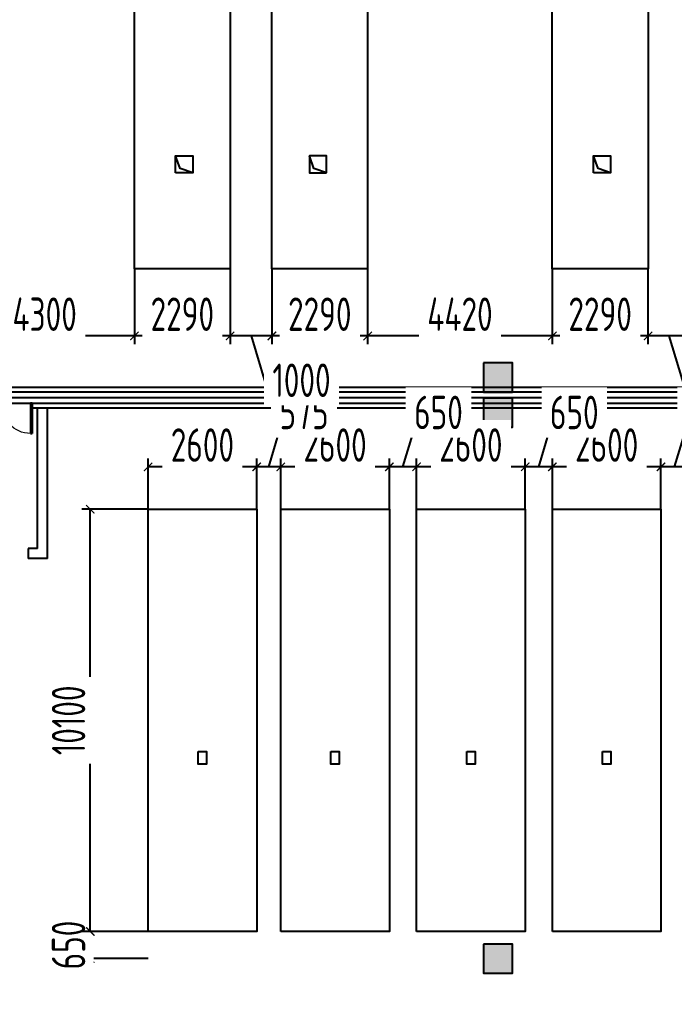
# Model space of a CAD drawing. Header units: inches. Extents: x -26985 to 86262, y -10753 to 149570.
# Drawn here: x 978 to 16657, y 53676 to 76951 of the extents above; entities that cross this region are included whole.
import ezdxf

# ---------------------------------------------------------------- set-up
doc = ezdxf.new("R2010")
doc.units = ezdxf.units.IN
doc.header["$MEASUREMENT"] = 0
for name, color, linetype in [('COLUMN', 6, 'Continuous'), ('WINDOW', 2, 'Continuous'), ('雨水管', 7, 'Continuous')]:
    doc.layers.add(name, color=color, linetype=linetype)
doc.styles.add('JY-GB', font='gbenor.shx', dxfattribs={"width": 0.8, "bigfont": 'gbcbig.shx'})
doc.dimstyles.new('JY-800', dxfattribs={"dimscale": 400, "dimtxt": 2, "dimasz": 0.5, "dimexe": 0.5, "dimexo": 0, "dimgap": 0.3, "dimtad": 1, "dimdec": 0, "dimtxsty": 'JY-GB', "dimblk": 'ARCHTICK', "dimcen": 2.5, "dimclrd": 86, "dimclre": 86, "dimclrt": 7, "dimadec": 0, "dimazin": 0, "dimtfac": 1, "dimtdec": 0, "dimtmove": 0, "dimatfit": 3, "dimfxl": 1, "dimtfill": 1, "dimlwd": 25, "dimlwe": 25, "dimarcsym": 0})

# ---------------------------------------------------------------- blocks, each defined once
blk = doc.blocks.new('柱左')
at = {"layer": '雨水管'}
h = blk.add_hatch(color=256, dxfattribs=at)
h.paths.add_polyline_path([(26191, -879), (26791, -879), (26791, -279), (26191, -279)])
h.paths.add_polyline_path([(26931, -279), (26931, -879), (27531, -879), (27531, -279)])
h.paths.add_polyline_path([(37351, -879), (37351, -279), (36751, -279), (36751, -879)])
h.paths.add_polyline_path([(47401, -279), (46701, -279), (46701, -879), (47401, -879)])
h.paths.add_polyline_path([(58701, -279), (58701, -879), (59401, -879), (59401, -279)])
h.paths.add_polyline_path([(68351, -279), (67751, -279), (67751, -879), (68351, -879)])
h.paths.add_polyline_path([(78041, -879), (78041, -279), (77441, -279), (77441, -879)])
h.paths.add_polyline_path([(81461, -279), (81061, -279), (81061, -879), (81461, -879)])
h.paths.add_polyline_path([(81601, -879), (82301, -879), (82301, -279), (81601, -279)])
h.paths.add_polyline_path([(94201, -879), (94901, -879), (94901, -279), (94201, -279)])
h.paths.add_polyline_path([(102801, -879), (102801, -279), (102301, -279), (102301, -879)])
h.paths.add_polyline_path([(110851, -879), (110851, -279), (110251, -279), (110251, -879)])
h.paths.add_polyline_path([(110251, -9749), (110851, -9749), (110851, -9049), (110251, -9049)])
h.paths.add_polyline_path([(102801, -9049), (102301, -9049), (102301, -9749), (102801, -9749)])
h.paths.add_polyline_path([(94901, -9749), (94901, -9049), (94201, -9049), (94201, -9749)])
h.paths.add_polyline_path([(81601, -9749), (82301, -9749), (82301, -9049), (81601, -9049)])
h.paths.add_polyline_path([(81461, -9049), (81061, -9049), (81061, -9749), (81461, -9749)])
h.paths.add_polyline_path([(77441, -9699), (78041, -9699), (78041, -9099), (77441, -9099)])
h.paths.add_polyline_path([(67751, -9749), (68351, -9749), (68351, -9049), (67751, -9049)])
h.paths.add_polyline_path([(58701, -9749), (59401, -9749), (59401, -9049), (58701, -9049)])
h.paths.add_polyline_path([(47401, -9749), (47401, -9049), (46701, -9049), (46701, -9749)])
h.paths.add_polyline_path([(37351, -9049), (36751, -9049), (36751, -9749), (37351, -9749)])
h.paths.add_polyline_path([(27531, -9049), (26931, -9049), (26931, -9749), (27531, -9749)])
h.paths.add_polyline_path([(26791, -9049), (26191, -9049), (26191, -9749), (26791, -9749)])
h.paths.add_polyline_path([(26191, -22749), (26791, -22749), (26791, -22049), (26191, -22049)])
h.paths.add_polyline_path([(26931, -22749), (27531, -22749), (27531, -22049), (26931, -22049)])
h.paths.add_polyline_path([(37351, -22049), (36751, -22049), (36751, -22749), (37351, -22749)])
h.paths.add_polyline_path([(47401, -22749), (47401, -22049), (46701, -22049), (46701, -22749)])
h.paths.add_polyline_path([(58701, -22749), (59401, -22749), (59401, -22049), (58701, -22049)])
h.paths.add_polyline_path([(67701, -22049), (67701, -22749), (68401, -22749), (68401, -22049)])
h.paths.add_polyline_path([(81461, -22749), (81461, -22049), (80761, -22049), (80761, -22749)])
h.paths.add_polyline_path([(82301, -22049), (81601, -22049), (81601, -22749), (82301, -22749)])
h.paths.add_polyline_path([(94901, -22049), (94201, -22049), (94201, -22749), (94901, -22749)])
h.paths.add_polyline_path([(102301, -22749), (102801, -22749), (102801, -22049), (102301, -22049)])
h.paths.add_polyline_path([(110851, -22749), (110851, -22049), (110251, -22049), (110251, -22749)])
h.paths.add_polyline_path([(110251, -32099), (110251, -32699), (110851, -32699), (110851, -32099)])
h.paths.add_polyline_path([(102301, -32099), (102301, -32699), (102801, -32699), (102801, -32099)])
h.paths.add_polyline_path([(94901, -32099), (94201, -32099), (94201, -32699), (94901, -32699)])
h.paths.add_polyline_path([(81601, -32699), (82301, -32699), (82301, -32099), (81601, -32099)])
h.paths.add_polyline_path([(80761, -32699), (81461, -32699), (81461, -32099), (80761, -32099)])
h.paths.add_polyline_path([(67701, -32699), (68401, -32699), (68401, -32099), (67701, -32099)])
h.paths.add_polyline_path([(58701, -32699), (59401, -32699), (59401, -32099), (58701, -32099)])
h.paths.add_polyline_path([(47401, -32699), (47401, -32099), (46701, -32099), (46701, -32699)])
h.paths.add_polyline_path([(37351, -32099), (36751, -32099), (36751, -32699), (37351, -32699)])
h.paths.add_polyline_path([(26931, -32699), (27531, -32699), (27531, -32099), (26931, -32099)])
h.paths.add_polyline_path([(26791, -32199), (26191, -32199), (26191, -32599), (26791, -32599)])
h.paths.add_polyline_path([(26191, -37699), (26791, -37699), (26791, -37099), (26191, -37099)])
at = {"layer": 'COLUMN'}
for points in [[(68401, -22049), (67701, -22049), (67701, -22749), (68401, -22749)], [(81461, -22049), (80761, -22049), (80761, -22749), (81461, -22749)], [(82301, -22049), (81601, -22049), (81601, -22749), (82301, -22749)]]:
    blk.add_lwpolyline(points, close=True, dxfattribs=at)
blk = doc.blocks.new('$DorLib2D$00000002')
for p, q in [((-0.5, 0), (-0.5, 0.4875)), ((-0.475, 0.4875), (-0.5, 0.4875)), ((-0.475, 0), (-0.475, 0.4875)), ((0.475, 0), (0.475, 0.4875)), ((0.475, 0.4875), (0.5, 0.4875)), ((0.5, 0), (0.5, 0.4875)), ((-0.5, 0), (-0.475, 0)), ((0.5, 0), (0.475, 0))]:
    blk.add_line(p, q)
at = {"lineweight": 13}
for centre, start, end in [((-0.4875, 0), 0, 88.53072), ((0.4875, 0), 91.46928, 180)]:
    blk.add_arc(centre, 0.4875, start, end, dxfattribs=at)
blk = doc.blocks.new('_ArchTick')
at = {"color": 0, "linetype": 'ByBlock', "const_width": 0.15}
blk.add_lwpolyline([(-0.5, -0.5), (0.5, 0.5)], dxfattribs=at)
blk = doc.blocks.new('*D110')
at = {"color": 86, "linetype": 'Continuous', "lineweight": 25, "transparency": 16777216}
for p, q in [((16657, 66251), (16891, 67031)), ((16891, 67031), (18123, 67031)), ((16332, 65237), (16332, 66451)), ((16982, 65237), (16982, 66451)), ((16982, 66251), (16332, 66251))]:
    blk.add_line(p, q, dxfattribs=at)
at = {"layer": 'Defpoints', "color": 0, "linetype": 'Continuous', "transparency": 16777216}
for p in [(16332, 66251), (16332, 65237), (16982, 65237)]:
    blk.add_point(p, dxfattribs=at)
at = {"color": 86, "linetype": 'Continuous', "lineweight": 25, "transparency": 16777216, "xscale": 200, "yscale": 200, "zscale": 200, "rotation": 180}
blk.add_blockref('_ArchTick', (16332, 66251), dxfattribs=at)
at = {"color": 86, "linetype": 'Continuous', "lineweight": 25, "transparency": 16777216, "xscale": 200, "yscale": 200, "zscale": 200}
blk.add_blockref('_ArchTick', (16982, 66251), dxfattribs=at)
at = {"color": 7, "linetype": 'Continuous', "lineweight": -3, "transparency": 16777216, "insert": (17507, 67551), "char_height": 800, "attachment_point": 5, "style": 'JY-GB', "bg_fill": 3, "box_fill_scale": 1.25, "bg_fill_color": 256, "bg_fill_true_color": 13158600, "bg_fill_transparency": 0}
blk.add_mtext('650', dxfattribs=at)
blk = doc.blocks.new('*D111')
at = {"color": 86, "linetype": 'Continuous', "lineweight": 25, "transparency": 16777216}
for p, q in [((13732, 65237), (13732, 66451)), ((16332, 65237), (16332, 66451)), ((16332, 66251), (13732, 66251))]:
    blk.add_line(p, q, dxfattribs=at)
at = {"layer": 'Defpoints', "color": 0, "linetype": 'Continuous', "transparency": 16777216}
for p in [(13732, 66251), (13732, 65237), (16332, 65237)]:
    blk.add_point(p, dxfattribs=at)
at = {"color": 86, "linetype": 'Continuous', "lineweight": 25, "transparency": 16777216, "xscale": 200, "yscale": 200, "zscale": 200, "rotation": 180}
blk.add_blockref('_ArchTick', (13732, 66251), dxfattribs=at)
at = {"color": 86, "linetype": 'Continuous', "lineweight": 25, "transparency": 16777216, "xscale": 200, "yscale": 200, "zscale": 200}
blk.add_blockref('_ArchTick', (16332, 66251), dxfattribs=at)
at = {"color": 7, "linetype": 'Continuous', "lineweight": -3, "transparency": 16777216, "insert": (15032, 66771), "char_height": 800, "attachment_point": 5, "style": 'JY-GB', "bg_fill": 3, "box_fill_scale": 1.25, "bg_fill_color": 256, "bg_fill_true_color": 13158600, "bg_fill_transparency": 0}
blk.add_mtext('2600', dxfattribs=at)
blk = doc.blocks.new('*D112')
at = {"color": 86, "linetype": 'Continuous', "lineweight": 25, "transparency": 16777216}
for p, q in [((13407, 66251), (13641, 67031)), ((13641, 67031), (14873, 67031)), ((13082, 65237), (13082, 66451)), ((13732, 65237), (13732, 66451)), ((13732, 66251), (13082, 66251))]:
    blk.add_line(p, q, dxfattribs=at)
at = {"layer": 'Defpoints', "color": 0, "linetype": 'Continuous', "transparency": 16777216}
for p in [(13082, 66251), (13082, 65237), (13732, 65237)]:
    blk.add_point(p, dxfattribs=at)
at = {"color": 86, "linetype": 'Continuous', "lineweight": 25, "transparency": 16777216, "xscale": 200, "yscale": 200, "zscale": 200, "rotation": 180}
blk.add_blockref('_ArchTick', (13082, 66251), dxfattribs=at)
at = {"color": 86, "linetype": 'Continuous', "lineweight": 25, "transparency": 16777216, "xscale": 200, "yscale": 200, "zscale": 200}
blk.add_blockref('_ArchTick', (13732, 66251), dxfattribs=at)
at = {"color": 7, "linetype": 'Continuous', "lineweight": -3, "transparency": 16777216, "insert": (14257, 67551), "char_height": 800, "attachment_point": 5, "style": 'JY-GB', "bg_fill": 3, "box_fill_scale": 1.25, "bg_fill_color": 256, "bg_fill_true_color": 13158600, "bg_fill_transparency": 0}
blk.add_mtext('650', dxfattribs=at)
blk = doc.blocks.new('*D113')
at = {"color": 86, "linetype": 'Continuous', "lineweight": 25, "transparency": 16777216}
for p, q in [((10482, 65237), (10482, 66451)), ((13082, 65237), (13082, 66451)), ((13082, 66251), (10482, 66251))]:
    blk.add_line(p, q, dxfattribs=at)
at = {"layer": 'Defpoints', "color": 0, "linetype": 'Continuous', "transparency": 16777216}
for p in [(10482, 66251), (10482, 65237), (13082, 65237)]:
    blk.add_point(p, dxfattribs=at)
at = {"color": 86, "linetype": 'Continuous', "lineweight": 25, "transparency": 16777216, "xscale": 200, "yscale": 200, "zscale": 200, "rotation": 180}
blk.add_blockref('_ArchTick', (10482, 66251), dxfattribs=at)
at = {"color": 86, "linetype": 'Continuous', "lineweight": 25, "transparency": 16777216, "xscale": 200, "yscale": 200, "zscale": 200}
blk.add_blockref('_ArchTick', (13082, 66251), dxfattribs=at)
at = {"color": 7, "linetype": 'Continuous', "lineweight": -3, "transparency": 16777216, "insert": (11782, 66771), "char_height": 800, "attachment_point": 5, "style": 'JY-GB', "bg_fill": 3, "box_fill_scale": 1.25, "bg_fill_color": 256, "bg_fill_true_color": 13158600, "bg_fill_transparency": 0}
blk.add_mtext('2600', dxfattribs=at)
blk = doc.blocks.new('*D114')
at = {"color": 86, "linetype": 'Continuous', "lineweight": 25, "transparency": 16777216}
for p, q in [((10157, 66251), (10391, 67031)), ((10391, 67031), (11623, 67031)), ((9832, 65237), (9832, 66451)), ((10482, 65237), (10482, 66451)), ((10482, 66251), (9832, 66251))]:
    blk.add_line(p, q, dxfattribs=at)
at = {"layer": 'Defpoints', "color": 0, "linetype": 'Continuous', "transparency": 16777216}
for p in [(9832, 66251), (9832, 65237), (10482, 65237)]:
    blk.add_point(p, dxfattribs=at)
at = {"color": 86, "linetype": 'Continuous', "lineweight": 25, "transparency": 16777216, "xscale": 200, "yscale": 200, "zscale": 200, "rotation": 180}
blk.add_blockref('_ArchTick', (9832, 66251), dxfattribs=at)
at = {"color": 86, "linetype": 'Continuous', "lineweight": 25, "transparency": 16777216, "xscale": 200, "yscale": 200, "zscale": 200}
blk.add_blockref('_ArchTick', (10482, 66251), dxfattribs=at)
at = {"color": 7, "linetype": 'Continuous', "lineweight": -3, "transparency": 16777216, "insert": (11007, 67551), "char_height": 800, "attachment_point": 5, "style": 'JY-GB', "bg_fill": 3, "box_fill_scale": 1.25, "bg_fill_color": 256, "bg_fill_true_color": 13158600, "bg_fill_transparency": 0}
blk.add_mtext('650', dxfattribs=at)
blk = doc.blocks.new('*D115')
at = {"color": 86, "linetype": 'Continuous', "lineweight": 25, "transparency": 16777216}
for p, q in [((7232, 65237), (7232, 66451)), ((9832, 65237), (9832, 66451)), ((9832, 66251), (7232, 66251))]:
    blk.add_line(p, q, dxfattribs=at)
at = {"layer": 'Defpoints', "color": 0, "linetype": 'Continuous', "transparency": 16777216}
for p in [(7232, 66251), (7232, 65237), (9832, 65237)]:
    blk.add_point(p, dxfattribs=at)
at = {"color": 86, "linetype": 'Continuous', "lineweight": 25, "transparency": 16777216, "xscale": 200, "yscale": 200, "zscale": 200, "rotation": 180}
blk.add_blockref('_ArchTick', (7232, 66251), dxfattribs=at)
at = {"color": 86, "linetype": 'Continuous', "lineweight": 25, "transparency": 16777216, "xscale": 200, "yscale": 200, "zscale": 200}
blk.add_blockref('_ArchTick', (9832, 66251), dxfattribs=at)
at = {"color": 7, "linetype": 'Continuous', "lineweight": -3, "transparency": 16777216, "insert": (8532, 66771), "char_height": 800, "attachment_point": 5, "style": 'JY-GB', "bg_fill": 3, "box_fill_scale": 1.25, "bg_fill_color": 256, "bg_fill_true_color": 13158600, "bg_fill_transparency": 0}
blk.add_mtext('2600', dxfattribs=at)
blk = doc.blocks.new('*D116')
at = {"color": 86, "linetype": 'Continuous', "lineweight": 25, "transparency": 16777216}
for p, q in [((6944, 66251), (7178, 67031)), ((7178, 67031), (8400, 67031)), ((6657, 65237), (6657, 66451)), ((7232, 65237), (7232, 66451)), ((7232, 66251), (6657, 66251))]:
    blk.add_line(p, q, dxfattribs=at)
at = {"layer": 'Defpoints', "color": 0, "linetype": 'Continuous', "transparency": 16777216}
for p in [(6657, 66251), (6657, 65237), (7232, 65237)]:
    blk.add_point(p, dxfattribs=at)
at = {"color": 86, "linetype": 'Continuous', "lineweight": 25, "transparency": 16777216, "xscale": 200, "yscale": 200, "zscale": 200, "rotation": 180}
blk.add_blockref('_ArchTick', (6657, 66251), dxfattribs=at)
at = {"color": 86, "linetype": 'Continuous', "lineweight": 25, "transparency": 16777216, "xscale": 200, "yscale": 200, "zscale": 200}
blk.add_blockref('_ArchTick', (7232, 66251), dxfattribs=at)
at = {"color": 7, "linetype": 'Continuous', "lineweight": -3, "transparency": 16777216, "insert": (7789, 67551), "char_height": 800, "attachment_point": 5, "style": 'JY-GB', "bg_fill": 3, "box_fill_scale": 1.25, "bg_fill_color": 256, "bg_fill_true_color": 13158600, "bg_fill_transparency": 0}
blk.add_mtext('575', dxfattribs=at)
blk = doc.blocks.new('*D117')
at = {"color": 86, "linetype": 'Continuous', "lineweight": 25, "transparency": 16777216}
for p, q in [((4057, 65237), (4057, 66451)), ((6657, 65237), (6657, 66451)), ((6657, 66251), (4057, 66251))]:
    blk.add_line(p, q, dxfattribs=at)
at = {"layer": 'Defpoints', "color": 0, "linetype": 'Continuous', "transparency": 16777216}
for p in [(4057, 66251), (4057, 65237), (6657, 65237)]:
    blk.add_point(p, dxfattribs=at)
at = {"color": 86, "linetype": 'Continuous', "lineweight": 25, "transparency": 16777216, "xscale": 200, "yscale": 200, "zscale": 200, "rotation": 180}
blk.add_blockref('_ArchTick', (4057, 66251), dxfattribs=at)
at = {"color": 86, "linetype": 'Continuous', "lineweight": 25, "transparency": 16777216, "xscale": 200, "yscale": 200, "zscale": 200}
blk.add_blockref('_ArchTick', (6657, 66251), dxfattribs=at)
at = {"color": 7, "linetype": 'Continuous', "lineweight": -3, "transparency": 16777216, "insert": (5357, 66771), "char_height": 800, "attachment_point": 5, "style": 'JY-GB', "bg_fill": 3, "box_fill_scale": 1.25, "bg_fill_color": 256, "bg_fill_true_color": 13158600, "bg_fill_transparency": 0}
blk.add_mtext('2600', dxfattribs=at)
blk = doc.blocks.new('*D213')
at = {"color": 86, "linetype": 'Continuous', "lineweight": 25, "transparency": 16777216}
for p, q in [((4057, 55137), (2473, 55137)), ((2673, 55137), (2673, 54487)), ((4057, 54487), (2473, 54487))]:
    blk.add_line(p, q, dxfattribs=at)
at = {"layer": 'Defpoints', "color": 0, "linetype": 'Continuous', "transparency": 16777216}
for p in [(4057, 55137), (4057, 54487)]:
    blk.add_point(p, dxfattribs=at)
at = {"color": 86, "linetype": 'Continuous', "lineweight": 25, "transparency": 16777216, "xscale": 200, "yscale": 200, "zscale": 200}
for p, rotation in [((2673, 55137), 90), ((2673, 54487), 270)]:
    blk.add_blockref('_ArchTick', p, dxfattribs=dict(at, rotation=rotation))
at = {"color": 7, "linetype": 'Continuous', "lineweight": -3, "transparency": 16777216, "insert": (2153, 54812), "char_height": 800, "attachment_point": 5, "rotation": 90, "style": 'JY-GB', "bg_fill": 3, "box_fill_scale": 1.25, "bg_fill_color": 256, "bg_fill_true_color": 13158600, "bg_fill_transparency": 0}
blk.add_mtext('650', dxfattribs=at)
at = {"layer": 'Defpoints', "color": 0, "linetype": 'Continuous', "transparency": 16777216}
blk.add_point((2673, 54487), dxfattribs=at)
blk = doc.blocks.new('*D55')
at = {"color": 86, "linetype": 'Continuous', "lineweight": 25, "transparency": 16777216}
for p, q in [((4057, 65237), (2473, 65237)), ((2673, 55137), (2673, 65237)), ((4057, 55137), (2473, 55137))]:
    blk.add_line(p, q, dxfattribs=at)
at = {"layer": 'Defpoints', "color": 0, "linetype": 'Continuous', "transparency": 16777216}
for p in [(2673, 65237), (4057, 65237), (4057, 55137)]:
    blk.add_point(p, dxfattribs=at)
at = {"color": 86, "linetype": 'Continuous', "lineweight": 25, "transparency": 16777216, "xscale": 200, "yscale": 200, "zscale": 200}
for p, rotation in [((2673, 65237), 90), ((2673, 55137), 270)]:
    blk.add_blockref('_ArchTick', p, dxfattribs=dict(at, rotation=rotation))
at = {"color": 7, "linetype": 'Continuous', "lineweight": -3, "transparency": 16777216, "insert": (2153, 60187), "char_height": 800, "attachment_point": 5, "rotation": 90, "style": 'JY-GB', "bg_fill": 3, "box_fill_scale": 1.25, "bg_fill_color": 256, "bg_fill_true_color": 13158600, "bg_fill_transparency": 0}
blk.add_mtext('10100', dxfattribs=at)
blk = doc.blocks.new('*D239')
at = {"color": 86, "linetype": 'Continuous', "lineweight": 25, "transparency": 16777216}
for p, q in [((16021, 70987), (16021, 69181)), ((17021, 70987), (17021, 69181)), ((17021, 69381), (16021, 69381)), ((16521, 69381), (16995, 67801)), ((16995, 67801), (18463, 67801))]:
    blk.add_line(p, q, dxfattribs=at)
at = {"layer": 'Defpoints', "color": 0, "linetype": 'Continuous', "transparency": 16777216}
for p in [(16021, 70987), (17021, 70987), (16021, 69381)]:
    blk.add_point(p, dxfattribs=at)
at = {"color": 86, "linetype": 'Continuous', "lineweight": 25, "transparency": 16777216, "xscale": 200, "yscale": 200, "zscale": 200, "rotation": 180}
blk.add_blockref('_ArchTick', (16021, 69381), dxfattribs=at)
at = {"color": 86, "linetype": 'Continuous', "lineweight": 25, "transparency": 16777216, "xscale": 200, "yscale": 200, "zscale": 200}
blk.add_blockref('_ArchTick', (17021, 69381), dxfattribs=at)
at = {"color": 7, "linetype": 'Continuous', "lineweight": -3, "transparency": 16777216, "insert": (17729, 68321), "char_height": 800, "attachment_point": 5, "style": 'JY-GB', "bg_fill": 3, "box_fill_scale": 1.25, "bg_fill_color": 256, "bg_fill_true_color": 13158600, "bg_fill_transparency": 0}
blk.add_mtext('1000', dxfattribs=at)
blk = doc.blocks.new('*D240')
at = {"color": 86, "linetype": 'Continuous', "lineweight": 25, "transparency": 16777216}
for p, q in [((13731, 70987), (13731, 69181)), ((16021, 70987), (16021, 69181)), ((16021, 69381), (13731, 69381))]:
    blk.add_line(p, q, dxfattribs=at)
at = {"layer": 'Defpoints', "color": 0, "linetype": 'Continuous', "transparency": 16777216}
for p in [(13731, 70987), (16021, 70987), (13731, 69381)]:
    blk.add_point(p, dxfattribs=at)
at = {"color": 86, "linetype": 'Continuous', "lineweight": 25, "transparency": 16777216, "xscale": 200, "yscale": 200, "zscale": 200, "rotation": 180}
blk.add_blockref('_ArchTick', (13731, 69381), dxfattribs=at)
at = {"color": 86, "linetype": 'Continuous', "lineweight": 25, "transparency": 16777216, "xscale": 200, "yscale": 200, "zscale": 200}
blk.add_blockref('_ArchTick', (16021, 69381), dxfattribs=at)
at = {"color": 7, "linetype": 'Continuous', "lineweight": -3, "transparency": 16777216, "insert": (14876, 69901), "char_height": 800, "attachment_point": 5, "style": 'JY-GB', "bg_fill": 3, "box_fill_scale": 1.25, "bg_fill_color": 256, "bg_fill_true_color": 13158600, "bg_fill_transparency": 0}
blk.add_mtext('2290', dxfattribs=at)
blk = doc.blocks.new('*D241')
at = {"color": 86, "linetype": 'Continuous', "lineweight": 25, "transparency": 16777216}
for p, q in [((9311, 70987), (9311, 69181)), ((13731, 70987), (13731, 69181)), ((13731, 69381), (9311, 69381))]:
    blk.add_line(p, q, dxfattribs=at)
at = {"layer": 'Defpoints', "color": 0, "linetype": 'Continuous', "transparency": 16777216}
for p in [(9311, 70987), (13731, 70987), (9311, 69381)]:
    blk.add_point(p, dxfattribs=at)
at = {"color": 86, "linetype": 'Continuous', "lineweight": 25, "transparency": 16777216, "xscale": 200, "yscale": 200, "zscale": 200, "rotation": 180}
blk.add_blockref('_ArchTick', (9311, 69381), dxfattribs=at)
at = {"color": 86, "linetype": 'Continuous', "lineweight": 25, "transparency": 16777216, "xscale": 200, "yscale": 200, "zscale": 200}
blk.add_blockref('_ArchTick', (13731, 69381), dxfattribs=at)
at = {"color": 7, "linetype": 'Continuous', "lineweight": -3, "transparency": 16777216, "insert": (11521, 69901), "char_height": 800, "attachment_point": 5, "style": 'JY-GB', "bg_fill": 3, "box_fill_scale": 1.25, "bg_fill_color": 256, "bg_fill_true_color": 13158600, "bg_fill_transparency": 0}
blk.add_mtext('4420', dxfattribs=at)
blk = doc.blocks.new('*D242')
at = {"color": 86, "linetype": 'Continuous', "lineweight": 25, "transparency": 16777216}
for p, q in [((7021, 70987), (7021, 69181)), ((9311, 70987), (9311, 69181)), ((9311, 69381), (7021, 69381))]:
    blk.add_line(p, q, dxfattribs=at)
at = {"layer": 'Defpoints', "color": 0, "linetype": 'Continuous', "transparency": 16777216}
for p in [(7021, 70987), (9311, 70987), (7021, 69381)]:
    blk.add_point(p, dxfattribs=at)
at = {"color": 86, "linetype": 'Continuous', "lineweight": 25, "transparency": 16777216, "xscale": 200, "yscale": 200, "zscale": 200, "rotation": 180}
blk.add_blockref('_ArchTick', (7021, 69381), dxfattribs=at)
at = {"color": 86, "linetype": 'Continuous', "lineweight": 25, "transparency": 16777216, "xscale": 200, "yscale": 200, "zscale": 200}
blk.add_blockref('_ArchTick', (9311, 69381), dxfattribs=at)
at = {"color": 7, "linetype": 'Continuous', "lineweight": -3, "transparency": 16777216, "insert": (8166, 69901), "char_height": 800, "attachment_point": 5, "style": 'JY-GB', "bg_fill": 3, "box_fill_scale": 1.25, "bg_fill_color": 256, "bg_fill_true_color": 13158600, "bg_fill_transparency": 0}
blk.add_mtext('2290', dxfattribs=at)
blk = doc.blocks.new('*D243')
at = {"color": 86, "linetype": 'Continuous', "lineweight": 25, "transparency": 16777216}
for p, q in [((6021, 70987), (6021, 69181)), ((7021, 70987), (7021, 69181)), ((7021, 69381), (6021, 69381)), ((6521, 69381), (6995, 67801)), ((6995, 67801), (8463, 67801))]:
    blk.add_line(p, q, dxfattribs=at)
at = {"layer": 'Defpoints', "color": 0, "linetype": 'Continuous', "transparency": 16777216}
for p in [(6021, 70987), (7021, 70987), (6021, 69381)]:
    blk.add_point(p, dxfattribs=at)
at = {"color": 86, "linetype": 'Continuous', "lineweight": 25, "transparency": 16777216, "xscale": 200, "yscale": 200, "zscale": 200, "rotation": 180}
blk.add_blockref('_ArchTick', (6021, 69381), dxfattribs=at)
at = {"color": 86, "linetype": 'Continuous', "lineweight": 25, "transparency": 16777216, "xscale": 200, "yscale": 200, "zscale": 200}
blk.add_blockref('_ArchTick', (7021, 69381), dxfattribs=at)
at = {"color": 7, "linetype": 'Continuous', "lineweight": -3, "transparency": 16777216, "insert": (7729, 68321), "char_height": 800, "attachment_point": 5, "style": 'JY-GB', "bg_fill": 3, "box_fill_scale": 1.25, "bg_fill_color": 256, "bg_fill_true_color": 13158600, "bg_fill_transparency": 0}
blk.add_mtext('1000', dxfattribs=at)
blk = doc.blocks.new('*D244')
at = {"color": 86, "linetype": 'Continuous', "lineweight": 25, "transparency": 16777216}
for p, q in [((3731, 70987), (3731, 69181)), ((6021, 70987), (6021, 69181)), ((6021, 69381), (3731, 69381))]:
    blk.add_line(p, q, dxfattribs=at)
at = {"layer": 'Defpoints', "color": 0, "linetype": 'Continuous', "transparency": 16777216}
for p in [(3731, 70987), (6021, 70987), (3731, 69381)]:
    blk.add_point(p, dxfattribs=at)
at = {"color": 86, "linetype": 'Continuous', "lineweight": 25, "transparency": 16777216, "xscale": 200, "yscale": 200, "zscale": 200, "rotation": 180}
blk.add_blockref('_ArchTick', (3731, 69381), dxfattribs=at)
at = {"color": 86, "linetype": 'Continuous', "lineweight": 25, "transparency": 16777216, "xscale": 200, "yscale": 200, "zscale": 200}
blk.add_blockref('_ArchTick', (6021, 69381), dxfattribs=at)
at = {"color": 7, "linetype": 'Continuous', "lineweight": -3, "transparency": 16777216, "insert": (4876, 69901), "char_height": 800, "attachment_point": 5, "style": 'JY-GB', "bg_fill": 3, "box_fill_scale": 1.25, "bg_fill_color": 256, "bg_fill_true_color": 13158600, "bg_fill_transparency": 0}
blk.add_mtext('2290', dxfattribs=at)
blk = doc.blocks.new('*D245')
at = {"color": 86, "linetype": 'Continuous', "lineweight": 25, "transparency": 16777216}
for p, q in [((-569, 70777), (-569, 69181)), ((3731, 70987), (3731, 69181)), ((3731, 69381), (-569, 69381))]:
    blk.add_line(p, q, dxfattribs=at)
at = {"layer": 'Defpoints', "color": 0, "linetype": 'Continuous', "transparency": 16777216}
for p in [(-569, 70777), (3731, 70987), (-569, 69381)]:
    blk.add_point(p, dxfattribs=at)
at = {"color": 86, "linetype": 'Continuous', "lineweight": 25, "transparency": 16777216, "xscale": 200, "yscale": 200, "zscale": 200, "rotation": 180}
blk.add_blockref('_ArchTick', (-569, 69381), dxfattribs=at)
at = {"color": 86, "linetype": 'Continuous', "lineweight": 25, "transparency": 16777216, "xscale": 200, "yscale": 200, "zscale": 200}
blk.add_blockref('_ArchTick', (3731, 69381), dxfattribs=at)
at = {"color": 7, "linetype": 'Continuous', "lineweight": -3, "transparency": 16777216, "insert": (1581, 69901), "char_height": 800, "attachment_point": 5, "style": 'JY-GB', "bg_fill": 3, "box_fill_scale": 1.25, "bg_fill_color": 256, "bg_fill_true_color": 13158600, "bg_fill_transparency": 0}
blk.add_mtext('4300', dxfattribs=at)

msp = doc.modelspace()

# ---------------------------------------------------------------- linework, layer by layer
at = {"color": 1, "linetype": 'Continuous', "lineweight": -3}
for p, q in [((-9568.6, 68156.9), (73931.4, 68156.9)), ((-9568.6, 67776.9), (73931.4, 67776.9))]:
    msp.add_line(p, q, dxfattribs=at)
at = {"color": 0, "linetype": 'Continuous', "lineweight": -3}
for p, q in [((73931.4, 68036.9), (-568.6, 68036.9)), ((71954.5, 67896.9), (-568.6, 67896.9)), ((71954.5, 67656.9), (1281.4, 67656.9)), ((1411.4, 64296.9), (1411.4, 67656.9)), ((1651.4, 64056.9), (1651.4, 67656.9)), ((1411.4, 64296.9), (1188.9, 64296.9)), ((1188.9, 64296.9), (1188.9, 64056.9)), ((1651.4, 64056.9), (1188.9, 64056.9))]:
    msp.add_line(p, q, dxfattribs=at)
at = {"color": 2}
for points in [[(3731.4, 70986.9), (3731.4, 96886.9), (6021.4, 96886.9), (6021.4, 70986.9), (3731.4, 70986.9)], [(7021.4, 70986.9), (7021.4, 96886.9), (9311.4, 96886.9), (9311.4, 70986.9), (7021.4, 70986.9)], [(13731.4, 70986.9), (13731.4, 96886.9), (16021.4, 96886.9), (16021.4, 70986.9), (13731.4, 70986.9)]]:
    msp.add_lwpolyline(points, dxfattribs=at)
at = {"color": 6}
for points in [[(4716.4, 73281.9), (4716.4, 73691.9), (5126.4, 73691.9), (5126.4, 73281.9), (4716.4, 73281.9)], [(5126.4, 73281.9), (4824.9, 73386.1), (4716.4, 73691.9)], [(8326.4, 73281.9), (8326.4, 73691.9), (7916.4, 73691.9), (7916.4, 73281.9), (8326.4, 73281.9)], [(8326.4, 73281.9), (8024.9, 73386.1), (7916.4, 73691.9)], [(14716.4, 73281.9), (14716.4, 73691.9), (15126.4, 73691.9), (15126.4, 73281.9), (14716.4, 73281.9)], [(15126.4, 73281.9), (14824.9, 73386.1), (14716.4, 73691.9)]]:
    msp.add_lwpolyline(points, dxfattribs=at)
at = {"color": 1, "linetype": 'Continuous', "lineweight": -3}
for points in [[(5257.1, 59437.4), (5457.1, 59437.4), (5457.1, 59137.4), (5257.1, 59137.4)], [(8432.1, 59437.4), (8632.1, 59437.4), (8632.1, 59137.4), (8432.1, 59137.4)], [(11682.1, 59437.4), (11882.1, 59437.4), (11882.1, 59137.4), (11682.1, 59137.4)], [(14932.1, 59437.4), (15132.1, 59437.4), (15132.1, 59137.4), (14932.1, 59137.4)]]:
    msp.add_lwpolyline(points, close=True, dxfattribs=at)
at = {"layer": '雨水管', "color": 6}
for points in [[(4056.7, 55136.9), (4056.7, 65236.9), (6656.7, 65236.9), (6656.7, 55136.9)], [(7231.7, 55136.9), (7231.7, 65236.9), (9831.7, 65236.9), (9831.7, 55136.9)], [(10481.7, 55136.9), (10481.7, 65236.9), (13081.7, 65236.9), (13081.7, 55136.9)], [(13731.7, 55136.9), (13731.7, 65236.9), (16331.7, 65236.9), (16331.7, 55136.9)]]:
    msp.add_lwpolyline(points, close=True, dxfattribs=at)

# ---------------------------------------------------------------- block references
at = {"layer": 'WINDOW', "xscale": 1500, "yscale": -1500, "zscale": 1500}
msp.add_blockref('$DorLib2D$00000002', (531.4, 67776.9), dxfattribs=at)
at = {"layer": '雨水管', "rotation": 90}
msp.add_blockref('柱左', (-9967.7, -13564.5), dxfattribs=at)

# ---------------------------------------------------------------- next in the draw order: dimensions: what is measured, and where the dimension line sits
at = {"color": 0, "linetype": 'Continuous', "lineweight": -3}
dim = msp.add_linear_dim(base=(16331.7, 66250.8), p1=(16981.7, 65236.9), p2=(16331.7, 65236.9), angle=180, dimstyle='JY-800', override={"dimtmove": 1}, dxfattribs=at)
dim.commit()
dim.dimension.update_dxf_attribs({"geometry": '*D110', "text_midpoint": (17010.7, 67550.8)})
dim = msp.add_linear_dim(base=(2672.5, 54486.9), p1=(4056.7, 55136.9), p2=(4056.7, 54486.9), angle=90, dimstyle='JY-800', dxfattribs=at)
dim.commit()
dim.dimension.update_dxf_attribs({"geometry": '*D213', "text_midpoint": (2672.5, 54811.9), "dimtype": 160})

# ---------------------------------------------------------------- next in the draw order: dimensions: what is measured, and where the dimension line sits
dim = msp.add_linear_dim(base=(16021.4, 69381.3), p1=(17021.4, 70986.9), p2=(16021.4, 70986.9), dimstyle='JY-800', override={"dimtmove": 1}, dxfattribs=at)
dim.commit()
dim.dimension.update_dxf_attribs({"geometry": '*D239', "text_midpoint": (17115.4, 68321.3)})
dim = msp.add_linear_dim(base=(13731.7, 66250.8), p1=(16331.7, 65236.9), p2=(13731.7, 65236.9), angle=180, dimstyle='JY-800', override={"dimtmove": 1}, dxfattribs=at)
dim.commit()
dim.dimension.update_dxf_attribs({"geometry": '*D111', "text_midpoint": (15031.7, 66770.8)})

# ---------------------------------------------------------------- next in the draw order: dimensions: what is measured, and where the dimension line sits
dim = msp.add_linear_dim(base=(13731.4, 69381.3), p1=(16021.4, 70986.9), p2=(13731.4, 70986.9), dimstyle='JY-800', override={"dimtmove": 1}, dxfattribs=at)
dim.commit()
dim.dimension.update_dxf_attribs({"geometry": '*D240', "text_midpoint": (14876.4, 69901.3)})
dim = msp.add_linear_dim(base=(13081.7, 66250.8), p1=(13731.7, 65236.9), p2=(13081.7, 65236.9), angle=180, dimstyle='JY-800', override={"dimtmove": 1}, dxfattribs=at)
dim.commit()
dim.dimension.update_dxf_attribs({"geometry": '*D112', "text_midpoint": (13760.7, 67550.8)})

# ---------------------------------------------------------------- next in the draw order: dimensions: what is measured, and where the dimension line sits
dim = msp.add_linear_dim(base=(9311.4, 69381.3), p1=(13731.4, 70986.9), p2=(9311.4, 70986.9), dimstyle='JY-800', override={"dimtmove": 1}, dxfattribs=at)
dim.commit()
dim.dimension.update_dxf_attribs({"geometry": '*D241', "text_midpoint": (11521.4, 69901.3)})
dim = msp.add_linear_dim(base=(10481.7, 66250.8), p1=(13081.7, 65236.9), p2=(10481.7, 65236.9), angle=180, dimstyle='JY-800', override={"dimtmove": 1}, dxfattribs=at)
dim.commit()
dim.dimension.update_dxf_attribs({"geometry": '*D113', "text_midpoint": (11781.7, 66770.8)})

# ---------------------------------------------------------------- next in the draw order: dimensions: what is measured, and where the dimension line sits
dim = msp.add_linear_dim(base=(7021.4, 69381.3), p1=(9311.4, 70986.9), p2=(7021.4, 70986.9), dimstyle='JY-800', override={"dimtmove": 1}, dxfattribs=at)
dim.commit()
dim.dimension.update_dxf_attribs({"geometry": '*D242', "text_midpoint": (8166.4, 69901.3)})
dim = msp.add_linear_dim(base=(9831.7, 66250.8), p1=(10481.7, 65236.9), p2=(9831.7, 65236.9), angle=180, dimstyle='JY-800', override={"dimtmove": 1}, dxfattribs=at)
dim.commit()
dim.dimension.update_dxf_attribs({"geometry": '*D114', "text_midpoint": (10510.7, 67550.8)})

# ---------------------------------------------------------------- next in the draw order: dimensions: what is measured, and where the dimension line sits
dim = msp.add_linear_dim(base=(7231.7, 66250.8), p1=(9831.7, 65236.9), p2=(7231.7, 65236.9), angle=180, dimstyle='JY-800', override={"dimtmove": 1}, dxfattribs=at)
dim.commit()
dim.dimension.update_dxf_attribs({"geometry": '*D115', "text_midpoint": (8531.7, 66770.8)})

# ---------------------------------------------------------------- next in the draw order: dimensions: what is measured, and where the dimension line sits
dim = msp.add_linear_dim(base=(6656.7, 66250.8), p1=(7231.7, 65236.9), p2=(6656.7, 65236.9), angle=180, dimstyle='JY-800', override={"dimtmove": 1}, dxfattribs=at)
dim.commit()
dim.dimension.update_dxf_attribs({"geometry": '*D116', "text_midpoint": (7298.2, 67550.8)})

# ---------------------------------------------------------------- next in the draw order: dimensions: what is measured, and where the dimension line sits
dim = msp.add_linear_dim(base=(6021.4, 69381.3), p1=(7021.4, 70986.9), p2=(6021.4, 70986.9), dimstyle='JY-800', override={"dimtmove": 1}, dxfattribs=at)
dim.commit()
dim.dimension.update_dxf_attribs({"geometry": '*D243', "text_midpoint": (7115.4, 68321.3)})
dim = msp.add_linear_dim(base=(4056.7, 66250.8), p1=(6656.7, 65236.9), p2=(4056.7, 65236.9), angle=180, dimstyle='JY-800', override={"dimtmove": 1}, dxfattribs=at)
dim.commit()
dim.dimension.update_dxf_attribs({"geometry": '*D117', "text_midpoint": (5356.7, 66770.8)})

# ---------------------------------------------------------------- next in the draw order: dimensions: what is measured, and where the dimension line sits
dim = msp.add_linear_dim(base=(3731.4, 69381.3), p1=(6021.4, 70986.9), p2=(3731.4, 70986.9), dimstyle='JY-800', override={"dimtmove": 1}, dxfattribs=at)
dim.commit()
dim.dimension.update_dxf_attribs({"geometry": '*D244', "text_midpoint": (4876.4, 69901.3)})
dim = msp.add_linear_dim(base=(2672.5, 65236.9), p1=(4056.7, 55136.9), p2=(4056.7, 65236.9), angle=90, dimstyle='JY-800', dxfattribs=at)
dim.commit()
dim.dimension.update_dxf_attribs({"geometry": '*D55', "text_midpoint": (2152.5, 60186.9)})

# ---------------------------------------------------------------- next in the draw order: dimensions: what is measured, and where the dimension line sits
dim = msp.add_linear_dim(base=(-568.6, 69381.3), p1=(3731.4, 70986.9), p2=(-568.6, 70776.9), dimstyle='JY-800', override={"dimtmove": 1}, dxfattribs=at)
dim.commit()
dim.dimension.update_dxf_attribs({"geometry": '*D245', "text_midpoint": (1581.4, 69901.3)})

doc.saveas('drawing.dxf')
